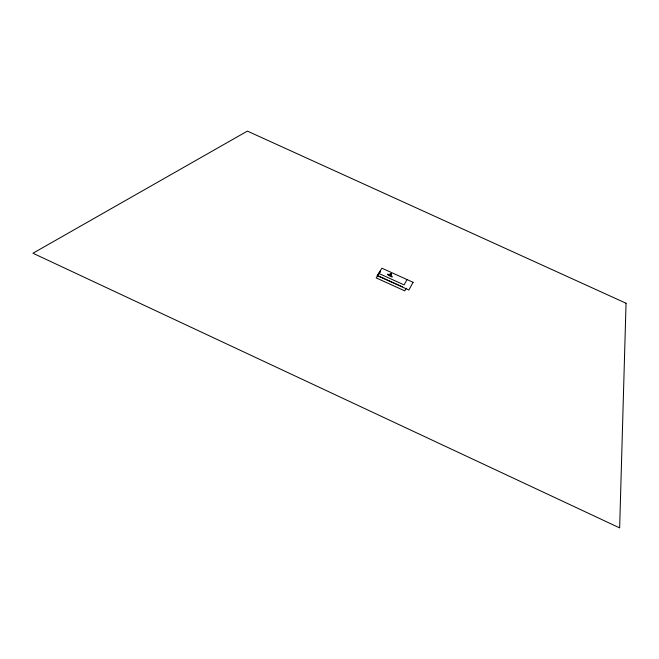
<?xml version="1.0" encoding="UTF-8"?>
<svg xmlns="http://www.w3.org/2000/svg" width="659" height="659" viewBox="0 0 659 659"><rect width="100%" height="100%" fill="white"/><g stroke="black" fill="none" stroke-linecap="round" stroke-linejoin="round"><path stroke-width="0.99" d="M390.927 274.564L390.639 273.773L391.289 274.432M390.795 273.922C389.502 275.083 390.186 274.828 390.812 273.856C391.125 274.366 390.985 274.292 391.421 274.078M390.845 274.696L391.084 274.037M389.881 274.16C390.63 274.688 390.96 273.724 390.861 274.605M391.215 274.474L390.466 274.062L389.897 275.24M390.82 274.539L390.466 274.062M390.565 274.16L390.911 274.251M390.21 274.333L389.831 275.215L390.573 274.424L389.963 274.177M389.321 274.943L389.51 274.877M406.208 288.288L404.783 290.866L376.198 277.917L377.813 275.421M407.064 279.589L404.066 284.894L378.596 273.353M377.648 275.586L377.969 275.083M378.291 274.589L378.612 274.095M378.777 273.839L379.254 273.106M379.576 272.612L379.897 272.118M380.054 271.879L380.531 271.146M378.892 273.765L380.515 271.269M389.074 274.745L389.65 274.951M390.878 275.413C397.097 280.47 380.449 271.236 390.886 275.281M378.373 275.907L379.098 276.236M379.823 276.566L380.556 276.895M381.281 277.225L384.914 278.872M385.639 279.202L386.363 279.531M387.097 279.861L387.822 280.19M388.546 280.52L392.187 282.167M392.912 282.497L393.637 282.826M394.37 283.156L395.095 283.485M395.82 283.815L398.003 284.803M398.736 285.133L399.461 285.462M400.186 285.792L400.919 286.121M401.644 286.451L402.369 286.78M626.05 303.239L619.649 527.9L32.95 253.237L247.38 131.1L626.05 303.239M413.078 282.307L408.893 289.985L377.129 275.594L381.94 268.213L413.078 282.307"/></g></svg>
